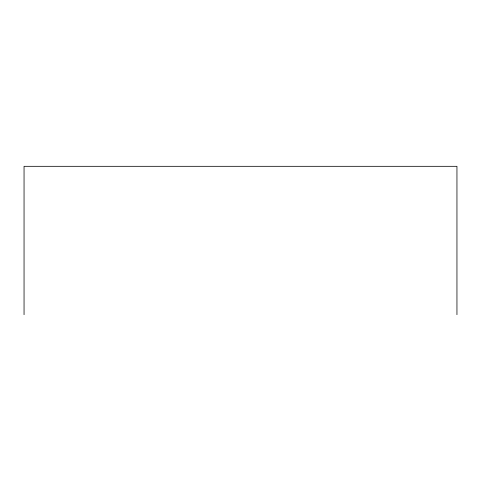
<?xml version="1.0" encoding="UTF-8"?>
<svg xmlns="http://www.w3.org/2000/svg" width="481" height="481" viewBox="0 0 481 481"><rect width="100%" height="100%" fill="white"/><g stroke="black" fill="none" stroke-linecap="round" stroke-linejoin="round"><path stroke-width="0.72" d="M456.95 314.682L456.95 166.318L24.05 166.318L24.05 314.682"/></g></svg>
